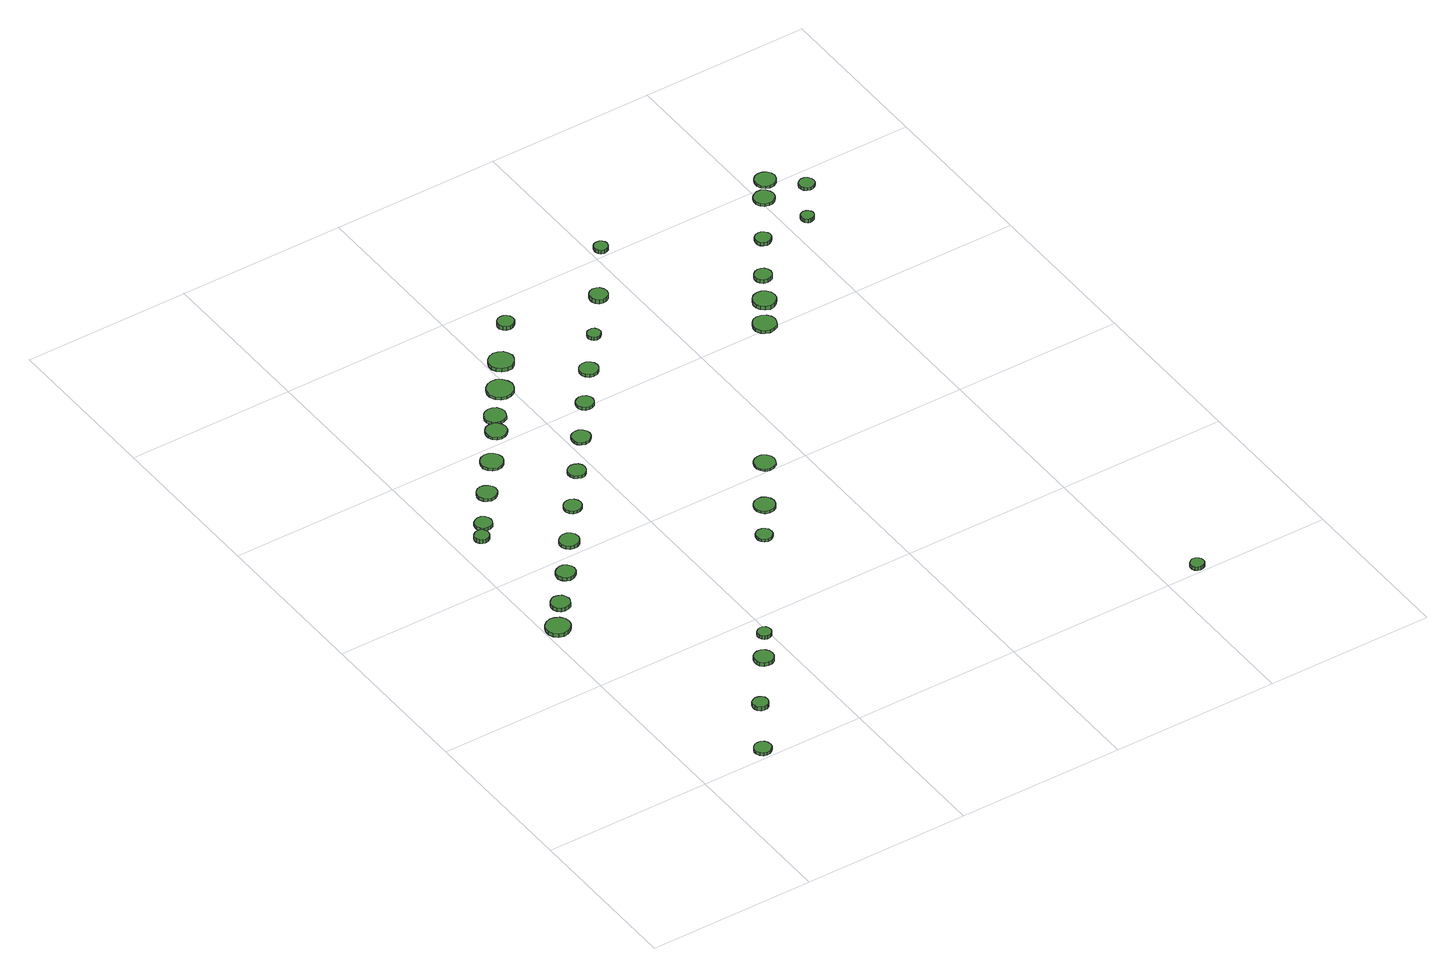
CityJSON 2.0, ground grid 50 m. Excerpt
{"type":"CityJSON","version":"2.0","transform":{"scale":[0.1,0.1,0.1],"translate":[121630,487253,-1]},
"CityObjects":{
"tree1":{"type":"SolitaryVegetationObject","attributes":{"function":"something"},"geometry":[{"type":"MultiSurface","lod":"1","boundaries":[[[0,1,2,3,4,5,6,7,8,9,10,11,12,13,14]],[[15,16,17,18,19,20,21,22,23,24,25,26,27,28,29]],[[0,29,28,1]],[[1,28,27,2]],[[2,27,26,3]],[[3,26,25,4]],[[4,25,24,5]],[[5,24,23,6]],[[6,23,22,7]],[[7,22,21,8]],[[8,21,20,9]],[[9,20,19,10]],[[10,19,18,11]],[[11,18,17,12]],[[12,17,16,13]],[[13,16,15,14]],[[14,15,29,0]]]}]},
"tree2":{"type":"SolitaryVegetationObject","attributes":{"function":"something"},"geometry":[{"type":"MultiSurface","lod":"1","boundaries":[[[30,31,32,33,34,35,36,37,38,39,40,41,42,43,44]],[[45,46,47,48,49,50,51,52,53,54,55,56,57,58,59]],[[30,59,58,31]],[[31,58,57,32]],[[32,57,56,33]],[[33,56,55,34]],[[34,55,54,35]],[[35,54,53,36]],[[36,53,52,37]],[[37,52,51,38]],[[38,51,50,39]],[[39,50,49,40]],[[40,49,48,41]],[[41,48,47,42]],[[42,47,46,43]],[[43,46,45,44]],[[44,45,59,30]]]}]},
"tree3":{"type":"SolitaryVegetationObject","attributes":{"function":"something"},"geometry":[{"type":"MultiSurface","lod":"1","boundaries":[[[60,61,62,63,64,65,66,67,68,69,70,71,72,73,74]],[[75,76,77,78,79,80,81,82,83,84,85,86,87,88,89]],[[60,89,88,61]],[[61,88,87,62]],[[62,87,86,63]],[[63,86,85,64]],[[64,85,84,65]],[[65,84,83,66]],[[66,83,82,67]],[[67,82,81,68]],[[68,81,80,69]],[[69,80,79,70]],[[70,79,78,71]],[[71,78,77,72]],[[72,77,76,73]],[[73,76,75,74]],[[74,75,89,60]]]}]},
"tree4":{"type":"SolitaryVegetationObject","attributes":{"function":"something"},"geometry":[{"type":"MultiSurface","lod":"1","boundaries":[[[90,91,92,93,94,95,96,97,98,99,100,101,102,103,104]],[[105,106,107,108,109,110,111,112,113,114,115,116,117,118,119]],[[90,119,118,91]],[[91,118,117,92]],[[92,117,116,93]],[[93,116,115,94]],[[94,115,114,95]],[[95,114,113,96]],[[96,113,112,97]],[[97,112,111,98]],[[98,111,110,99]],[[99,110,109,100]],[[100,109,108,101]],[[101,108,107,102]],[[102,107,106,103]],[[103,106,105,104]],[[104,105,119,90]]]}]},
"tree5":{"type":"SolitaryVegetationObject","attributes":{"function":"something"},"geometry":[{"type":"MultiSurface","lod":"1","boundaries":[[[120,121,122,123,124,125,126,127,128,129,130,131,132,133,134]],[[135,136,137,138,139,140,141,142,143,144,145,146,147,148,149]],[[120,149,148,121]],[[121,148,147,122]],[[122,147,146,123]],[[123,146,145,124]],[[124,145,144,125]],[[125,144,143,126]],[[126,143,142,127]],[[127,142,141,128]],[[128,141,140,129]],[[129,140,139,130]],[[130,139,138,131]],[[131,138,137,132]],[[132,137,136,133]],[[133,136,135,134]],[[134,135,149,120]]]}]},
"tree6":{"type":"SolitaryVegetationObject","attributes":{"function":"something"},"geometry":[{"type":"MultiSurface","lod":"1","boundaries":[[[150,151,152,153,154,155,156,157,158,159,160,161,162,163,164]],[[165,166,167,168,169,170,171,172,173,174,175,176,177,178,179]],[[150,179,178,151]],[[151,178,177,152]],[[152,177,176,153]],[[153,176,175,154]],[[154,175,174,155]],[[155,174,173,156]],[[156,173,172,157]],[[157,172,171,158]],[[158,171,170,159]],[[159,170,169,160]],[[160,169,168,161]],[[161,168,167,162]],[[162,167,166,163]],[[163,166,165,164]],[[164,165,179,150]]]}]},
"tree7":{"type":"SolitaryVegetationObject","attributes":{"function":"something"},"geometry":[{"type":"MultiSurface","lod":"1","boundaries":[[[180,181,182,183,184,185,186,187,188,189,190,191,192,193,194]],[[195,196,197,198,199,200,201,202,203,204,205,206,207,208,209]],[[180,209,208,181]],[[181,208,207,182]],[[182,207,206,183]],[[183,206,205,184]],[[184,205,204,185]],[[185,204,203,186]],[[186,203,202,187]],[[187,202,201,188]],[[188,201,200,189]],[[189,200,199,190]],[[190,199,198,191]],[[191,198,197,192]],[[192,197,196,193]],[[193,196,195,194]],[[194,195,209,180]]]}]},
"tree8":{"type":"SolitaryVegetationObject","attributes":{"function":"something"},"geometry":[{"type":"MultiSurface","lod":"1","boundaries":[[[210,211,212,213,214,215,216,217,218,219,220,221,222,223,224]],[[225,226,227,228,229,230,231,232,233,234,235,236,237,238,239]],[[210,239,238,211]],[[211,238,237,212]],[[212,237,236,213]],[[213,236,235,214]],[[214,235,234,215]],[[215,234,233,216]],[[216,233,232,217]],[[217,232,231,218]],[[218,231,230,219]],[[219,230,229,220]],[[220,229,228,221]],[[221,228,227,222]],[[222,227,226,223]],[[223,226,225,224]],[[224,225,239,210]]]}]},
"tree9":{"type":"SolitaryVegetationObject","attributes":{"function":"something"},"geometry":[{"type":"MultiSurface","lod":"1","boundaries":[[[240,241,242,243,244,245,246,247,248,249,250,251,252,253,254]],[[255,256,257,258,259,260,261,262,263,264,265,266,267,268,269]],[[240,269,268,241]],[[241,268,267,242]],[[242,267,266,243]],[[243,266,265,244]],[[244,265,264,245]],[[245,264,263,246]],[[246,263,262,247]],[[247,262,261,248]],[[248,261,260,249]],[[249,260,259,250]],[[250,259,258,251]],[[251,258,257,252]],[[252,257,256,253]],[[253,256,255,254]],[[254,255,269,240]]]}]},
"tree10":{"type":"SolitaryVegetationObject","attributes":{"function":"something"},"geometry":[{"type":"MultiSurface","lod":"1","boundaries":[[[270,271,272,273,274,275,276,277,278,279,280,281,282,283,284]],[[285,286,287,288,289,290,291,292,293,294,295,296,297,298,299]],[[270,299,298,271]],[[271,298,297,272]],[[272,297,296,273]],[[273,296,295,274]],[[274,295,294,275]],[[275,294,293,276]],[[276,293,292,277]],[[277,292,291,278]],[[278,291,290,279]],[[279,290,289,280]],[[280,289,288,281]],[[281,288,287,282]],[[282,287,286,283]],[[283,286,285,284]],[[284,285,299,270]]]}]},
"tree11":{"type":"SolitaryVegetationObject","attributes":{"function":"something"},"geometry":[{"type":"MultiSurface","lod":"1","boundaries":[[[300,301,302,303,304,305,306,307,308,309,310,311,312,313,314]],[[315,316,317,318,319,320,321,322,323,324,325,326,327,328,329]],[[300,329,328,301]],[[301,328,327,302]],[[302,327,326,303]],[[303,326,325,304]],[[304,325,324,305]],[[305,324,323,306]],[[306,323,322,307]],[[307,322,321,308]],[[308,321,320,309]],[[309,320,319,310]],[[310,319,318,311]],[[311,318,317,312]],[[312,317,316,313]],[[313,316,315,314]],[[314,315,329,300]]]}]},
"tree12":{"type":"SolitaryVegetationObject","attributes":{"function":"something"},"geometry":[{"type":"MultiSurface","lod":"1","boundaries":[[[330,331,332,333,334,335,336,337,338,339,340,341,342,343,344]],[[345,346,347,348,349,350,351,352,353,354,355,356,357,358,359]],[[330,359,358,331]],[[331,358,357,332]],[[332,357,356,333]],[[333,356,355,334]],[[334,355,354,335]],[[335,354,353,336]],[[336,353,352,337]],[[337,352,351,338]],[[338,351,350,339]],[[339,350,349,340]],[[340,349,348,341]],[[341,348,347,342]],[[342,347,346,343]],[[343,346,345,344]],[[344,345,359,330]]]}]},
"tree13":{"type":"SolitaryVegetationObject","attributes":{"function":"something"},"geometry":[{"type":"MultiSurface","lod":"1","boundaries":[[[360,361,362,363,364,365,366,367,368,369,370,371,372,373,374]],[[375,376,377,378,379,380,381,382,383,384,385,386,387,388,389]],[[360,389,388,361]],[[361,388,387,362]],[[362,387,386,363]],[[363,386,385,364]],[[364,385,384,365]],[[365,384,383,366]],[[366,383,382,367]],[[367,382,381,368]],[[368,381,380,369]],[[369,380,379,370]],[[370,379,378,371]],[[371,378,377,372]],[[372,377,376,373]],[[373,376,375,374]],[[374,375,389,360]]]}]},
"tree14":{"type":"SolitaryVegetationObject","attributes":{"function":"something"},"geometry":[{"type":"MultiSurface","lod":"1","boundaries":[[[390,391,392,393,394,395,396,397,398,399,400,401,402,403,404]],[[405,406,407,408,409,410,411,412,413,414,415,416,417,418,419]],[[390,419,418,391]],[[391,418,417,392]],[[392,417,416,393]],[[393,416,415,394]],[[394,415,414,395]],[[395,414,413,396]],[[396,413,412,397]],[[397,412,411,398]],[[398,411,410,399]],[[399,410,409,400]],[[400,409,408,401]],[[401,408,407,402]],[[402,407,406,403]],[[403,406,405,404]],[[404,405,419,390]]]}]},
"tree15":{"type":"SolitaryVegetationObject","attributes":{"function":"something"},"geometry":[{"type":"MultiSurface","lod":"1","boundaries":[[[420,421,422,423,424,425,426,427,428,429,430,431,432,433,434]],[[435,436,437,438,439,440,441,442,443,444,445,446,447,448,449]],[[420,449,448,421]],[[421,448,447,422]],[[422,447,446,423]],[[423,446,445,424]],[[424,445,444,425]],[[425,444,443,426]],[[426,443,442,427]],[[427,442,441,428]],[[428,441,440,429]],[[429,440,439,430]],[[430,439,438,431]],[[431,438,437,432]],[[432,437,436,433]],[[433,436,435,434]],[[434,435,449,420]]]}]},
"tree16":{"type":"SolitaryVegetationObject","attributes":{"function":"something"},"geometry":[{"type":"MultiSurface","lod":"1","boundaries":[[[450,451,452,453,454,455,456,457,458,459,460,461,462,463,464]],[[465,466,467,468,469,470,471,472,473,474,475,476,477,478,479]],[[450,479,478,451]],[[451,478,477,452]],[[452,477,476,453]],[[453,476,475,454]],[[454,475,474,455]],[[455,474,473,456]],[[456,473,472,457]],[[457,472,471,458]],[[458,471,470,459]],[[459,470,469,460]],[[460,469,468,461]],[[461,468,467,462]],[[462,467,466,463]],[[463,466,465,464]],[[464,465,479,450]]]}]},
"tree17":{"type":"SolitaryVegetationObject","attributes":{"function":"something"},"geometry":[{"type":"MultiSurface","lod":"1","boundaries":[[[480,481,482,483,484,485,486,487,488,489,490,491,492,493,494]],[[495,496,497,498,499,500,501,502,503,504,505,506,507,508,509]],[[480,509,508,481]],[[481,508,507,482]],[[482,507,506,483]],[[483,506,505,484]],[[484,505,504,485]],[[485,504,503,486]],[[486,503,502,487]],[[487,502,501,488]],[[488,501,500,489]],[[489,500,499,490]],[[490,499,498,491]],[[491,498,497,492]],[[492,497,496,493]],[[493,496,495,494]],[[494,495,509,480]]]}]},
"tree18":{"type":"SolitaryVegetationObject","attributes":{"function":"something"},"geometry":[{"type":"MultiSurface","lod":"1","boundaries":[[[510,511,512,513,514,515,516,517,518,519,520,521,522,523,524]],[[525,526,527,528,529,530,531,532,533,534,535,536,537,538,539]],[[510,539,538,511]],[[511,538,537,512]],[[512,537,536,513]],[[513,536,535,514]],[[514,535,534,515]],[[515,534,533,516]],[[516,533,532,517]],[[517,532,531,518]],[[518,531,530,519]],[[519,530,529,520]],[[520,529,528,521]],[[521,528,527,522]],[[522,527,526,523]],[[523,526,525,524]],[[524,525,539,510]]]}]},
"tree19":{"type":"SolitaryVegetationObject","attributes":{"function":"something"},"geometry":[{"type":"MultiSurface","lod":"1","boundaries":[[[540,541,542,543,544,545,546,547,548,549,550,551,552,553,554]],[[555,556,557,558,559,560,561,562,563,564,565,566,567,568,569]],[[540,569,568,541]],[[541,568,567,542]],[[542,567,566,543]],[[543,566,565,544]],[[544,565,564,545]],[[545,564,563,546]],[[546,563,562,547]],[[547,562,561,548]],[[548,561,560,549]],[[549,560,559,550]],[[550,559,558,551]],[[551,558,557,552]],[[552,557,556,553]],[[553,556,555,554]],[[554,555,569,540]]]}]},
"tree20":{"type":"SolitaryVegetationObject","attributes":{"function":"something"},"geometry":[{"type":"MultiSurface","lod":"1","boundaries":[[[570,571,572,573,574,575,576,577,578,579,580,581,582,583,584]],[[585,586,587,588,589,590,591,592,593,594,595,596,597,598,599]],[[570,599,598,571]],[[571,598,597,572]],[[572,597,596,573]],[[573,596,595,574]],[[574,595,594,575]],[[575,594,593,576]],[[576,593,592,577]],[[577,592,591,578]],[[578,591,590,579]],[[579,590,589,580]],[[580,589,588,581]],[[581,588,587,582]],[[582,587,586,583]],[[583,586,585,584]],[[584,585,599,570]]]}]},
"tree21":{"type":"SolitaryVegetationObject","attributes":{"function":"something"},"geometry":[{"type":"MultiSurface","lod":"1","boundaries":[[[600,601,602,603,604,605,606,607,608,609,610,611,612,613,614]],[[615,616,617,618,619,620,621,622,623,624,625,626,627,628,629]],[[600,629,628,601]],[[601,628,627,602]],[[602,627,626,603]],[[603,626,625,604]],[[604,625,624,605]],[[605,624,623,606]],[[606,623,622,607]],[[607,622,621,608]],[[608,621,620,609]],[[609,620,619,610]],[[610,619,618,611]],[[611,618,617,612]],[[612,617,616,613]],[[613,616,615,614]],[[614,615,629,600]]]}]},
"tree22":{"type":"SolitaryVegetationObject","attributes":{"function":"something"},"geometry":[{"type":"MultiSurface","lod":"1","boundaries":[[[630,631,632,633,634,635,636,637,638,639,640,641,642,643,644]],[[645,646,647,648,649,650,651,652,653,654,655,656,657,658,659]],[[630,659,658,631]],[[631,658,657,632]],[[632,657,656,633]],[[633,656,655,634]],[[634,655,654,635]],[[635,654,653,636]],[[636,653,652,637]],[[637,652,651,638]],[[638,651,650,639]],[[639,650,649,640]],[[640,649,648,641]],[[641,648,647,642]],[[642,647,646,643]],[[643,646,645,644]],[[644,645,659,630]]]}]},
"tree23":{"type":"SolitaryVegetationObject","attributes":{"function":"something"},"geometry":[{"type":"MultiSurface","lod":"1","boundaries":[[[660,661,662,663,664,665,666,667,668,669,670,671,672,673,674]],[[675,676,677,678,679,680,681,682,683,684,685,686,687,688,689]],[[660,689,688,661]],[[661,688,687,662]],[[662,687,686,663]],[[663,686,685,664]],[[664,685,684,665]],[[665,684,683,666]],[[666,683,682,667]],[[667,682,681,668]],[[668,681,680,669]],[[669,680,679,670]],[[670,679,678,671]],[[671,678,677,672]],[[672,677,676,673]],[[673,676,675,674]],[[674,675,689,660]]]}]},
"tree24":{"type":"SolitaryVegetationObject","attributes":{"function":"something"},"geometry":[{"type":"MultiSurface","lod":"1","boundaries":[[[690,691,692,693,694,695,696,697,698,699,700,701,702,703,704]],[[705,706,707,708,709,710,711,712,713,714,715,716,717,718,719]],[[690,719,718,691]],[[691,718,717,692]],[[692,717,716,693]],[[693,716,715,694]],[[694,715,714,695]],[[695,714,713,696]],[[696,713,712,697]],[[697,712,711,698]],[[698,711,710,699]],[[699,710,709,700]],[[700,709,708,701]],[[701,708,707,702]],[[702,707,706,703]],[[703,706,705,704]],[[704,705,719,690]]]}]},
"tree25":{"type":"SolitaryVegetationObject","attributes":{"function":"something"},"geometry":[{"type":"MultiSurface","lod":"1","boundaries":[[[720,721,722,723,724,725,726,727,728,729,730,731,732,733,734]],[[735,736,737,738,739,740,741,742,743,744,745,746,747,748,749]],[[720,749,748,721]],[[721,748,747,722]],[[722,747,746,723]],[[723,746,745,724]],[[724,745,744,725]],[[725,744,743,726]],[[726,743,742,727]],[[727,742,741,728]],[[728,741,740,729]],[[729,740,739,730]],[[730,739,738,731]],[[731,738,737,732]],[[732,737,736,733]],[[733,736,735,734]],[[734,735,749,720]]]}]},
"tree26":{"type":"SolitaryVegetationObject","attributes":{"function":"something"},"geometry":[{"type":"MultiSurface","lod":"1","boundaries":[[[750,751,752,753,754,755,756,757,758,759,760,761,762,763,764]],[[765,766,767,768,769,770,771,772,773,774,775,776,777,778,779]],[[750,779,778,751]],[[751,778,777,752]],[[752,777,776,753]],[[753,776,775,754]],[[754,775,774,755]],[[755,774,773,756]],[[756,773,772,757]],[[757,772,771,758]],[[758,771,770,759]],[[759,770,769,760]],[[760,769,768,761]],[[761,768,767,762]],[[762,767,766,763]],[[763,766,765,764]],[[764,765,779,750]]]}]},
"tree27":{"type":"SolitaryVegetationObject","attributes":{"function":"something"},"geometry":[{"type":"MultiSurface","lod":"1","boundaries":[[[780,781,782,783,784,785,786,787,788,789,790,791,792,793,794]],[[795,796,797,798,799,800,801,802,803,804,805,806,807,808,809]],[[780,809,808,781]],[[781,808,807,782]],[[782,807,806,783]],[[783,806,805,784]],[[784,805,804,785]],[[785,804,803,786]],[[786,803,802,787]],[[787,802,801,788]],[[788,801,800,789]],[[789,800,799,790]],[[790,799,798,791]],[[791,798,797,792]],[[792,797,796,793]],[[793,796,795,794]],[[794,795,809,780]]]}]},
"tree28":{"type":"SolitaryVegetationObject","attributes":{"function":"something"},"geometry":[{"type":"MultiSurface","lod":"1","boundaries":[[[810,811,812,813,814,815,816,817,818,819,820,821,822,823,824]],[[825,826,827,828,829,830,831,832,833,834,835,836,837,838,839]],[[810,839,838,811]],[[811,838,837,812]],[[812,837,836,813]],[[813,836,835,814]],[[814,835,834,815]],[[815,834,833,816]],[[816,833,832,817]],[[817,832,831,818]],[[818,831,830,819]],[[819,830,829,820]],[[820,829,828,821]],[[821,828,827,822]],[[822,827,826,823]],[[823,826,825,824]],[[824,825,839,810]]]}]},
"tree29":{"type":"SolitaryVegetationObject","attributes":{"function":"something"},"geometry":[{"type":"MultiSurface","lod":"1","boundaries":[[[840,841,842,843,844,845,846,847,848,849,850,851,852,853,854]],[[855,856,857,858,859,860,861,862,863,864,865,866,867,868,869]],[[840,869,868,841]],[[841,868,867,842]],[[842,867,866,843]],[[843,866,865,844]],[[844,865,864,845]],[[845,864,863,846]],[[846,863,862,847]],[[847,862,861,848]],[[848,861,860,849]],[[849,860,859,850]],[[850,859,858,851]],[[851,858,857,852]],[[852,857,856,853]],[[853,856,855,854]],[[854,855,869,840]]]}]},
"tree30":{"type":"SolitaryVegetationObject","attributes":{"function":"something"},"geometry":[{"type":"MultiSurface","lod":"1","boundaries":[[[870,871,872,873,874,875,876,877,878,879,880,881,882,883,884]],[[885,886,887,888,889,890,891,892,893,894,895,896,897,898,899]],[[870,899,898,871]],[[871,898,897,872]],[[872,897,896,873]],[[873,896,895,874]],[[874,895,894,875]],[[875,894,893,876]],[[876,893,892,877]],[[877,892,891,878]],[[878,891,890,879]],[[879,890,889,880]],[[880,889,888,881]],[[881,888,887,882]],[[882,887,886,883]],[[883,886,885,884]],[[884,885,899,870]]]}]},
"tree31":{"type":"SolitaryVegetationObject","attributes":{"function":"something"},"geometry":[{"type":"MultiSurface","lod":"1","boundaries":[[[900,901,902,903,904,905,906,907,908,909,910,911,912,913,914]],[[915,916,917,918,919,920,921,922,923,924,925,926,927,928,929]],[[900,929,928,901]],[[901,928,927,902]],[[902,927,926,903]],[[903,926,925,904]],[[904,925,924,905]],[[905,924,923,906]],[[906,923,922,907]],[[907,922,921,908]],[[908,921,920,909]],[[909,920,919,910]],[[910,919,918,911]],[[911,918,917,912]],[[912,917,916,913]],[[913,916,915,914]],[[914,915,929,900]]]}]},
"tree32":{"type":"SolitaryVegetationObject","attributes":{"function":"something"},"geometry":[{"type":"MultiSurface","lod":"1","boundaries":[[[930,931,932,933,934,935,936,937,938,939,940,941,942,943,944]],[[945,946,947,948,949,950,951,952,953,954,955,956,957,958,959]],[[930,959,958,931]],[[931,958,957,932]],[[932,957,956,933]],[[933,956,955,934]],[[934,955,954,935]],[[935,954,953,936]],[[936,953,952,937]],[[937,952,951,938]],[[938,951,950,939]],[[939,950,949,940]],[[940,949,948,941]],[[941,948,947,942]],[[942,947,946,943]],[[943,946,945,944]],[[944,945,959,930]]]}]},
"tree33":{"type":"SolitaryVegetationObject","attributes":{"function":"something"},"geometry":[{"type":"MultiSurface","lod":"1","boundaries":[[[960,961,962,963,964,965,966,967,968,969,970,971,972,973,974]],[[975,976,977,978,979,980,981,982,983,984,985,986,987,988,989]],[[960,989,988,961]],[[961,988,987,962]],[[962,987,986,963]],[[963,986,985,964]],[[964,985,984,965]],[[965,984,983,966]],[[966,983,982,967]],[[967,982,981,968]],[[968,981,980,969]],[[969,980,979,970]],[[970,979,978,971]],[[971,978,977,972]],[[972,977,976,973]],[[973,976,975,974]],[[974,975,989,960]]]}]},
"tree34":{"type":"SolitaryVegetationObject","attributes":{"function":"something"},"geometry":[{"type":"MultiSurface","lod":"1","boundaries":[[[990,991,992,993,994,995,996,997,998,999,1000,1001,1002,1003,1004]],[[1005,1006,1007,1008,1009,1010,1011,1012,1013,1014,1015,1016,1017,1018,1019]],[[990,1019,1018,991]],[[991,1018,1017,992]],[[992,1017,1016,993]],[[993,1016,1015,994]],[[994,1015,1014,995]],[[995,1014,1013,996]],[[996,1013,1012,997]],[[997,1012,1011,998]],[[998,1011,1010,999]],[[999,1010,1009,1000]],[[1000,1009,1008,1001]],[[1001,1008,1007,1002]],[[1002,1007,1006,1003]],[[1003,1006,1005,1004]],[[1004,1005,1019,990]]]}]},
"tree35":{"type":"SolitaryVegetationObject","attributes":{"function":"something"},"geometry":[{"type":"MultiSurface","lod":"1","boundaries":[[[1020,1021,1022,1023,1024,1025,1026,1027,1028,1029,1030,1031,1032,1033,1034]],[[1035,1036,1037,1038,1039,1040,1041,1042,1043,1044,1045,1046,1047,1048,1049]],[[1020,1049,1048,1021]],[[1021,1048,1047,1022]],[[1022,1047,1046,1023]],[[1023,1046,1045,1024]],[[1024,1045,1044,1025]],[[1025,1044,1043,1026]],[[1026,1043,1042,1027]],[[1027,1042,1041,1028]],[[1028,1041,1040,1029]],[[1029,1040,1039,1030]],[[1030,1039,1038,1031]],[[1031,1038,1037,1032]],[[1032,1037,1036,1033]],[[1033,1036,1035,1034]],[[1034,1035,1049,1020]]]}]},
"tree36":{"type":"SolitaryVegetationObject","attributes":{"function":"something"},"geometry":[{"type":"MultiSurface","lod":"1","boundaries":[[[1050,1051,1052,1053,1054,1055,1056,1057,1058,1059,1060,1061,1062,1063,1064]],[[1065,1066,1067,1068,1069,1070,1071,1072,1073,1074,1075,1076,1077,1078,1079]],[[1050,1079,1078,1051]],[[1051,1078,1077,1052]],[[1052,1077,1076,1053]],[[1053,1076,1075,1054]],[[1054,1075,1074,1055]],[[1055,1074,1073,1056]],[[1056,1073,1072,1057]],[[1057,1072,1071,1058]],[[1058,1071,1070,1059]],[[1059,1070,1069,1060]],[[1060,1069,1068,1061]],[[1061,1068,1067,1062]],[[1062,1067,1066,1063]],[[1063,1066,1065,1064]],[[1064,1065,1079,1050]]]}]},
"tree37":{"type":"SolitaryVegetationObject","attributes":{"function":"something"},"geometry":[{"type":"MultiSurface","lod":"1","boundaries":[[[1080,1081,1082,1083,1084,1085,1086,1087,1088,1089,1090,1091,1092,1093,1094]],[[1095,1096,1097,1098,1099,1100,1101,1102,1103,1104,1105,1106,1107,1108,1109]],[[1080,1109,1108,1081]],[[1081,1108,1107,1082]],[[1082,1107,1106,1083]],[[1083,1106,1105,1084]],[[1084,1105,1104,1085]],[[1085,1104,1103,1086]],[[1086,1103,1102,1087]],[[1087,1102,1101,1088]],[[1088,1101,1100,1089]],[[1089,1100,1099,1090]],[[1090,1099,1098,1091]],[[1091,1098,1097,1092]],[[1092,1097,1096,1093]],[[1093,1096,1095,1094]],[[1094,1095,1109,1080]]]}]}
},
"vertices":[
[235,32,16],[233,42,16],[227,51,16],[218,56,16],[208,57,16],[198,54,16],[190,47,16],[186,37,16],[186,27,16],[190,18,16],[198,11,16],[208,7,16],[218,8,16],[227,14,16],[233,22,16],[233,22,6],[227,14,6],[218,8,6],[208,7,6],[198,11,6],[190,18,6],[186,27,6],[186,37,6],[190,47,6],[198,54,6],[208,57,6],[218,56,6],[227,51,6],[233,42,6],[235,32,6],
[76,763,18],[73,778,18],[64,790,18],[51,797,18],[37,799,18],[23,794,18],[12,784,18],[6,771,18],[6,756,18],[12,743,18],[23,733,18],[37,728,18],[51,730,18],[64,737,18],[73,749,18],[73,749,6],[64,737,6],[51,730,6],[37,728,6],[23,733,6],[12,743,6],[6,756,6],[6,771,6],[12,784,6],[23,794,6],[37,799,6],[51,797,6],[64,790,6],[73,778,6],[76,763,6],
[130,843,18],[127,854,18],[121,864,18],[111,869,18],[99,871,18],[88,867,18],[80,859,18],[75,849,18],[75,837,18],[80,827,18],[88,819,18],[99,815,18],[111,817,18],[121,822,18],[127,832,18],[127,832,6],[121,822,6],[111,817,6],[99,815,6],[88,819,6],[80,827,6],[75,837,6],[75,849,6],[80,859,6],[88,867,6],[99,871,6],[111,869,6],[121,864,6],[127,854,6],[130,843,6],
[331,188,22],[329,198,22],[323,206,22],[315,210,22],[306,211,22],[297,208,22],[289,202,22],[286,193,22],[286,184,22],[289,175,22],[297,169,22],[306,166,22],[315,167,22],[323,171,22],[329,179,22],[329,179,9],[323,171,9],[315,167,9],[306,166,9],[297,169,9],[289,175,9],[286,184,9],[286,193,9],[289,202,9],[297,208,9],[306,211,9],[315,210,9],[323,206,9],[329,198,9],[331,188,9],
[105,1193,21],[103,1201,21],[98,1209,21],[90,1213,21],[81,1214,21],[73,1211,21],[66,1205,21],[62,1197,21],[62,1188,21],[66,1180,21],[73,1174,21],[81,1171,21],[90,1172,21],[98,1177,21],[103,1184,21],[103,1184,8],[98,1177,8],[90,1172,8],[81,1171,8],[73,1174,8],[66,1180,8],[62,1188,8],[62,1197,8],[66,1205,8],[73,1211,8],[81,1214,8],[90,1213,8],[98,1209,8],[103,1201,8],[105,1193,8],
[214,943,17],[212,954,17],[205,963,17],[195,969,17],[184,970,17],[173,966,17],[164,959,17],[159,948,17],[159,937,17],[164,926,17],[173,919,17],[184,915,17],[195,916,17],[205,922,17],[212,931,17],[212,931,6],[205,922,6],[195,916,6],[184,915,6],[173,919,6],[164,926,6],[159,937,6],[159,948,6],[164,959,6],[173,966,6],[184,970,6],[195,969,6],[205,963,6],[212,954,6],[214,943,6],
[143,1237,18],[141,1247,18],[135,1255,18],[126,1261,18],[116,1262,18],[106,1258,18],[98,1252,18],[94,1242,18],[94,1232,18],[98,1222,18],[106,1215,18],[116,1212,18],[126,1213,18],[135,1218,18],[141,1227,18],[141,1227,8],[135,1218,8],[126,1213,8],[116,1212,8],[106,1215,8],[98,1222,8],[94,1232,8],[94,1242,8],[98,1252,8],[106,1258,8],[116,1262,8],[126,1261,8],[135,1255,8],[141,1247,8],[143,1237,8],
[450,342,23],[448,354,23],[441,363,23],[431,369,23],[419,370,23],[408,367,23],[399,359,23],[395,348,23],[395,336,23],[399,326,23],[408,318,23],[419,314,23],[431,315,23],[441,321,23],[448,331,23],[448,331,11],[441,321,11],[431,315,11],[419,314,11],[408,318,11],[399,326,11],[395,336,11],[395,348,11],[399,359,11],[408,367,11],[419,370,11],[431,369,11],[441,363,11],[448,354,11],[450,342,11],
[297,1048,18],[295,1059,18],[288,1069,18],[278,1075,18],[266,1076,18],[255,1072,18],[246,1064,18],[241,1054,18],[241,1042,18],[246,1031,18],[255,1023,18],[266,1020,18],[278,1021,18],[288,1027,18],[295,1036,18],[295,1036,7],[288,1027,7],[278,1021,7],[266,1020,7],[255,1023,7],[246,1031,7],[241,1042,7],[241,1054,7],[246,1064,7],[255,1072,7],[266,1076,7],[278,1075,7],[288,1069,7],[295,1059,7],[297,1048,7],
[227,1338,18],[224,1349,18],[217,1359,18],[206,1365,18],[194,1367,18],[183,1363,18],[174,1355,18],[169,1344,18],[169,1331,18],[174,1320,18],[183,1312,18],[194,1308,18],[206,1310,18],[217,1316,18],[224,1326,18],[224,1326,9],[217,1316,9],[206,1310,9],[194,1308,9],[183,1312,9],[174,1320,9],[169,1331,9],[169,1344,9],[174,1355,9],[183,1363,9],[194,1367,9],[206,1365,9],[217,1359,9],[224,1349,9],[227,1338,9],
[506,434,17],[505,443,17],[500,449,17],[492,454,17],[484,454,17],[476,452,17],[470,446,17],[466,439,17],[466,430,17],[470,422,17],[476,417,17],[484,414,17],[492,415,17],[500,419,17],[505,426,17],[505,426,6],[500,419,6],[492,415,6],[484,414,6],[476,417,6],[470,422,6],[466,430,6],[466,439,6],[470,446,6],[476,452,6],[484,454,6],[492,454,6],[500,449,6],[505,443,6],[506,434,6],
[384,1164,17],[382,1174,17],[376,1183,17],[366,1189,17],[356,1190,17],[345,1186,17],[337,1179,17],[333,1169,17],[333,1159,17],[337,1149,17],[345,1142,17],[356,1138,17],[366,1139,17],[376,1145,17],[382,1153,17],[382,1153,8],[376,1145,8],[366,1139,8],[356,1138,8],[345,1142,8],[337,1149,8],[333,1159,8],[333,1169,8],[337,1179,8],[345,1186,8],[356,1190,8],[366,1189,8],[376,1183,8],[382,1174,8],[384,1164,8],
[315,1439,18],[312,1453,18],[304,1464,18],[293,1471,18],[279,1472,18],[266,1468,18],[256,1459,18],[250,1446,18],[250,1432,18],[256,1420,18],[266,1411,18],[279,1407,18],[293,1408,18],[304,1415,18],[312,1426,18],[312,1426,10],[304,1415,10],[293,1408,10],[279,1407,10],[266,1411,10],[256,1420,10],[250,1432,10],[250,1446,10],[256,1459,10],[266,1468,10],[279,1472,10],[293,1471,10],[304,1464,10],[312,1453,10],[315,1439,10],
[395,1540,18],[392,1553,18],[385,1563,18],[374,1569,18],[361,1571,18],[349,1567,18],[339,1558,18],[334,1546,18],[334,1534,18],[339,1522,18],[349,1513,18],[361,1509,18],[374,1511,18],[385,1517,18],[392,1527,18],[392,1527,10],[385,1517,10],[374,1511,10],[361,1509,10],[349,1513,10],[339,1522,10],[334,1534,10],[334,1546,10],[339,1558,10],[349,1567,10],[361,1571,10],[374,1569,10],[385,1563,10],[392,1553,10],[395,1540,10],
[476,1280,18],[474,1291,18],[468,1300,18],[458,1305,18],[448,1306,18],[437,1303,18],[429,1296,18],[425,1286,18],[425,1275,18],[429,1265,18],[437,1258,18],[448,1254,18],[458,1255,18],[468,1261,18],[474,1270,18],[474,1270,9],[468,1261,9],[458,1255,9],[448,1254,9],[437,1258,9],[429,1265,9],[425,1275,9],[425,1286,9],[429,1296,9],[437,1303,9],[448,1306,9],[458,1305,9],[468,1300,9],[474,1291,9],[476,1280,9],
[429,1595,18],[426,1608,18],[419,1619,18],[408,1625,18],[395,1626,18],[382,1622,18],[373,1614,18],[367,1602,18],[367,1589,18],[373,1577,18],[382,1568,18],[395,1564,18],[408,1566,18],[419,1572,18],[426,1583,18],[426,1583,9],[419,1572,9],[408,1566,9],[395,1564,9],[382,1568,9],[373,1577,9],[367,1589,9],[367,1602,9],[373,1614,9],[382,1622,9],[395,1626,9],[408,1625,9],[419,1619,9],[426,1608,9],[429,1595,9],
[742,779,14],[740,789,14],[734,797,14],[725,802,14],[715,803,14],[706,800,14],[699,793,14],[695,784,14],[695,774,14],[699,765,14],[706,758,14],[715,755,14],[725,756,14],[734,761,14],[740,769,14],[740,769,6],[734,761,6],[725,756,6],[715,755,6],[706,758,6],[699,765,6],[695,774,6],[695,784,6],[699,793,6],[706,800,6],[715,803,6],[725,802,6],[734,797,6],[740,789,6],[742,779,6],
[567,1393,17],[565,1404,17],[558,1413,17],[548,1419,17],[537,1420,17],[526,1417,17],[517,1409,17],[513,1399,17],[513,1387,17],[517,1377,17],[526,1369,17],[537,1366,17],[548,1367,17],[558,1373,17],[565,1382,17],[565,1382,9],[558,1373,9],[548,1367,9],[537,1366,9],[526,1369,9],[517,1377,9],[513,1387,9],[513,1399,9],[517,1409,9],[526,1417,9],[537,1420,9],[548,1419,9],[558,1413,9],[565,1404,9],[567,1393,9],
[511,1682,18],[507,1697,18],[498,1710,18],[484,1719,18],[468,1720,18],[453,1715,18],[441,1704,18],[434,1690,18],[434,1674,18],[441,1659,18],[453,1648,18],[468,1643,18],[484,1645,18],[498,1653,18],[507,1666,18],[507,1666,9],[498,1653,9],[484,1645,9],[468,1643,9],[453,1648,9],[441,1659,9],[434,1674,9],[434,1690,9],[441,1704,9],[453,1715,9],[468,1720,9],[484,1719,9],[498,1710,9],[507,1697,9],[511,1682,9],
[820,883,14],[817,895,14],[810,906,14],[799,912,14],[786,913,14],[774,909,14],[765,901,14],[760,889,14],[760,877,14],[765,865,14],[774,856,14],[786,853,14],[799,854,14],[810,860,14],[817,870,14],[817,870,6],[810,860,6],[799,854,6],[786,853,6],[774,856,6],[765,865,6],[760,877,6],[760,889,6],[765,901,6],[774,909,6],[786,913,6],[799,912,6],[810,906,6],[817,895,6],[820,883,6],
[576,1776,21],[572,1791,21],[564,1803,21],[551,1810,21],[536,1812,21],[521,1807,21],[510,1797,21],[504,1783,21],[504,1768,21],[510,1755,21],[521,1745,21],[536,1740,21],[551,1741,21],[564,1749,21],[572,1761,21],[572,1761,9],[564,1749,9],[551,1741,9],[536,1740,9],[521,1745,9],[510,1755,9],[504,1768,9],[504,1783,9],[510,1797,9],[521,1807,9],[536,1812,9],[551,1810,9],[564,1803,9],[572,1791,9],[576,1776,9],
[655,1508,18],[653,1519,18],[647,1527,18],[637,1532,18],[627,1534,18],[617,1530,18],[609,1523,18],[605,1513,18],[605,1503,18],[609,1493,18],[617,1486,18],[627,1483,18],[637,1484,18],[647,1489,18],[653,1498,18],[653,1498,8],[647,1489,8],[637,1484,8],[627,1483,8],[617,1486,8],[609,1493,8],[605,1503,8],[605,1513,8],[609,1523,8],[617,1530,8],[627,1534,8],[637,1532,8],[647,1527,8],[653,1519,8],[655,1508,8],
[921,1031,13],[918,1044,13],[911,1054,13],[899,1061,13],[887,1062,13],[874,1058,13],[865,1050,13],[860,1038,13],[860,1025,13],[865,1013,13],[874,1004,13],[887,1000,13],[899,1002,13],[911,1008,13],[918,1019,13],[918,1019,7],[911,1008,7],[899,1002,7],[887,1000,7],[874,1004,7],[865,1013,7],[860,1025,7],[860,1038,7],[865,1050,7],[874,1058,7],[887,1062,7],[899,1061,7],[911,1054,7],[918,1044,7],[921,1031,7],
[746,1620,17],[743,1631,17],[737,1640,17],[727,1646,17],[715,1647,17],[704,1644,17],[696,1636,17],[691,1626,17],[691,1614,17],[696,1604,17],[704,1596,17],[715,1593,17],[727,1594,17],[737,1600,17],[743,1609,17],[743,1609,8],[737,1600,8],[727,1594,8],[715,1593,8],[704,1596,8],[696,1604,8],[691,1614,8],[691,1626,8],[696,1636,8],[704,1644,8],[715,1647,8],[727,1646,8],[737,1640,8],[743,1631,8],[746,1620,8],
[665,1905,22],[663,1915,22],[657,1923,22],[649,1928,22],[639,1929,22],[629,1926,22],[622,1920,22],[617,1910,22],[617,1900,22],[622,1891,22],[629,1884,22],[639,1881,22],[649,1882,22],[657,1887,22],[663,1895,22],[663,1895,9],[657,1887,9],[649,1882,9],[639,1881,9],[629,1884,9],[622,1891,9],[617,1900,9],[617,1910,9],[622,1920,9],[629,1926,9],[639,1929,9],[649,1928,9],[657,1923,9],[663,1915,9],[665,1905,9],
[832,1735,18],[830,1743,18],[825,1750,18],[818,1754,18],[810,1754,18],[802,1752,18],[796,1747,18],[793,1739,18],[793,1731,18],[796,1724,18],[802,1718,18],[810,1716,18],[818,1716,18],[825,1721,18],[830,1727,18],[830,1727,8],[825,1721,8],[818,1716,8],[810,1716,8],[802,1718,8],[796,1724,8],[793,1731,8],[793,1739,8],[796,1747,8],[802,1752,8],[810,1754,8],[818,1754,8],[825,1750,8],[830,1743,8],[832,1735,8],
[937,1859,24],[934,1870,24],[928,1879,24],[919,1884,24],[908,1885,24],[897,1882,24],[889,1874,24],[885,1864,24],[885,1854,24],[889,1844,24],[897,1836,24],[908,1833,24],[919,1834,24],[928,1839,24],[934,1848,24],[934,1848,11],[928,1839,11],[919,1834,11],[908,1833,11],[897,1836,11],[889,1844,11],[885,1854,11],[885,1864,11],[889,1874,11],[897,1882,11],[908,1885,11],[919,1884,11],[928,1879,11],[934,1870,11],[937,1859,11],
[1628,21,23],[1627,29,23],[1622,35,23],[1615,40,23],[1606,41,23],[1598,38,23],[1592,32,23],[1589,25,23],[1589,16,23],[1592,9,23],[1598,3,23],[1606,1,23],[1615,2,23],[1622,6,23],[1627,12,23],[1627,12,11],[1622,6,11],[1615,2,11],[1606,1,11],[1598,3,11],[1592,9,11],[1589,16,11],[1589,25,11],[1592,32,11],[1598,38,11],[1606,41,11],[1615,40,11],[1622,35,11],[1627,29,11],[1628,21,11],
[1050,2024,24],[1048,2032,24],[1043,2039,24],[1036,2043,24],[1027,2044,24],[1019,2042,24],[1013,2036,24],[1010,2028,24],[1010,2020,24],[1013,2012,24],[1019,2006,24],[1027,2004,24],[1036,2005,24],[1043,2009,24],[1048,2016,24],[1048,2016,12],[1043,2009,12],[1036,2005,12],[1027,2004,12],[1019,2006,12],[1013,2012,12],[1010,2020,12],[1010,2028,12],[1013,2036,12],[1019,2042,12],[1027,2044,12],[1036,2043,12],[1043,2039,12],[1048,2032,12],[1050,2024,12],
[1250,1515,17],[1247,1529,17],[1239,1540,17],[1226,1547,17],[1212,1549,17],[1199,1545,17],[1189,1535,17],[1183,1522,17],[1183,1508,17],[1189,1495,17],[1199,1486,17],[1212,1482,17],[1226,1483,17],[1239,1490,17],[1247,1502,17],[1247,1502,7],[1239,1490,7],[1226,1483,7],[1212,1482,7],[1199,1486,7],[1189,1495,7],[1183,1508,7],[1183,1522,7],[1189,1535,7],[1199,1545,7],[1212,1549,7],[1226,1547,7],[1239,1540,7],[1247,1529,7],[1250,1515,7],
[1304,1597,20],[1301,1611,20],[1293,1622,20],[1281,1629,20],[1268,1630,20],[1254,1626,20],[1244,1617,20],[1239,1604,20],[1239,1590,20],[1244,1578,20],[1254,1569,20],[1268,1564,20],[1281,1566,20],[1293,1573,20],[1301,1584,20],[1301,1584,7],[1293,1573,7],[1281,1566,7],[1268,1564,7],[1254,1569,7],[1244,1578,7],[1239,1590,7],[1239,1604,7],[1244,1617,7],[1254,1626,7],[1268,1630,7],[1281,1629,7],[1293,1622,7],[1301,1611,7],[1304,1597,7],
[1348,1682,24],[1346,1692,24],[1340,1700,24],[1331,1705,24],[1321,1706,24],[1311,1703,24],[1303,1696,24],[1299,1687,24],[1299,1676,24],[1303,1667,24],[1311,1660,24],[1321,1657,24],[1331,1658,24],[1340,1663,24],[1346,1672,24],[1346,1672,12],[1340,1663,12],[1331,1658,12],[1321,1657,12],[1311,1660,12],[1303,1667,12],[1299,1676,12],[1299,1687,12],[1303,1696,12],[1311,1703,12],[1321,1706,12],[1331,1705,12],[1340,1700,12],[1346,1692,12],[1348,1682,12],
[1433,1810,25],[1431,1819,25],[1425,1827,25],[1417,1832,25],[1408,1833,25],[1399,1830,25],[1391,1824,25],[1388,1815,25],[1388,1805,25],[1391,1796,25],[1399,1790,25],[1408,1787,25],[1417,1788,25],[1425,1793,25],[1431,1801,25],[1431,1801,13],[1425,1793,13],[1417,1788,13],[1408,1787,13],[1399,1790,13],[1391,1796,13],[1388,1805,13],[1388,1815,13],[1391,1824,13],[1399,1830,13],[1408,1833,13],[1417,1832,13],[1425,1827,13],[1431,1819,13],[1433,1810,13],
[1543,1958,16],[1540,1970,16],[1533,1980,16],[1522,1987,16],[1510,1988,16],[1498,1984,16],[1489,1976,16],[1484,1965,16],[1484,1952,16],[1489,1941,16],[1498,1933,16],[1510,1929,16],[1522,1930,16],[1533,1936,16],[1540,1946,16],[1540,1946,7],[1533,1936,7],[1522,1930,7],[1510,1929,7],[1498,1933,7],[1489,1941,7],[1484,1952,7],[1484,1965,7],[1489,1976,7],[1498,1984,7],[1510,1988,7],[1522,1987,7],[1533,1980,7],[1540,1970,7],[1543,1958,7],
[1582,1825,22],[1580,1832,22],[1576,1839,22],[1569,1842,22],[1561,1843,22],[1554,1841,22],[1548,1836,22],[1545,1828,22],[1545,1821,22],[1548,1814,22],[1554,1808,22],[1561,1806,22],[1569,1807,22],[1576,1811,22],[1580,1817,22],[1580,1817,9],[1576,1811,9],[1569,1807,9],[1561,1806,9],[1554,1808,9],[1548,1814,9],[1545,1821,9],[1545,1828,9],[1548,1836,9],[1554,1841,9],[1561,1843,9],[1569,1842,9],[1576,1839,9],[1580,1832,9],[1582,1825,9],
[1589,2020,15],[1586,2033,15],[1579,2043,15],[1568,2049,15],[1555,2051,15],[1543,2047,15],[1534,2038,15],[1529,2027,15],[1529,2014,15],[1534,2002,15],[1543,1994,15],[1555,1990,15],[1568,1991,15],[1579,1998,15],[1586,2008,15],[1586,2008,7],[1579,1998,7],[1568,1991,7],[1555,1990,7],[1543,1994,7],[1534,2002,7],[1529,2014,7],[1529,2027,7],[1534,2038,7],[1543,2047,7],[1555,2051,7],[1568,2049,7],[1579,2043,7],[1586,2033,7],[1589,2020,7],
[1664,1944,16],[1662,1953,16],[1656,1961,16],[1648,1966,16],[1639,1967,16],[1630,1964,16],[1623,1957,16],[1619,1949,16],[1619,1940,16],[1623,1931,16],[1630,1925,16],[1639,1922,16],[1648,1923,16],[1656,1927,16],[1662,1935,16],[1662,1935,7],[1656,1927,7],[1648,1923,7],[1639,1922,7],[1630,1925,7],[1623,1931,7],[1619,1940,7],[1619,1949,7],[1623,1957,7],[1630,1964,7],[1639,1967,7],[1648,1966,7],[1656,1961,7],[1662,1953,7],[1664,1944,7]
]}
